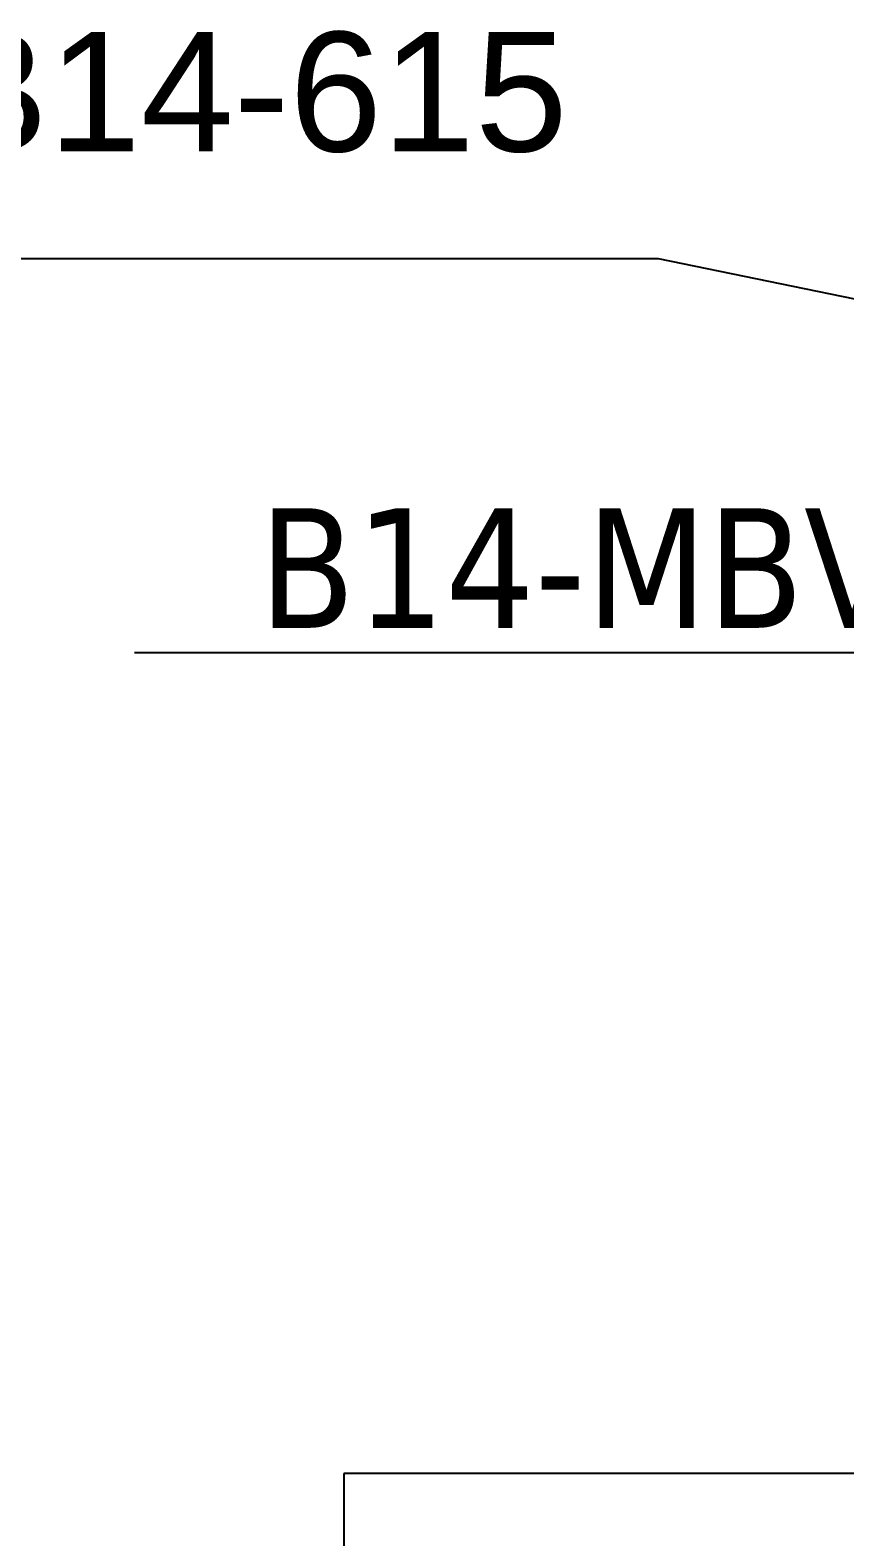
# Model space of a CAD drawing. Header units: millimetres. Extents: x 25096 to 30217, y 6541 to 10165.
# Drawn here: x 28440.5 to 28516.7, y 9401.7 to 9542.5 of the extents above; entities that cross this region are included whole.
import ezdxf

# ---------------------------------------------------------------- set-up
doc = ezdxf.new("R2010")
doc.units = ezdxf.units.MM
doc.dimstyles.new('ISO-25', dxfattribs={"dimtxt": 2.5, "dimasz": 2.5, "dimexe": 1.25, "dimexo": 0.625, "dimtad": 1, "dimtxsty": 'Standard', "dimcen": 2.5, "dimadec": 0, "dimazin": 0, "dimtfac": 1, "dimtmove": 0, "dimatfit": 3, "dimfxl": 1, "dimarcsym": 0})

msp = doc.modelspace()

# ---------------------------------------------------------------- linework, layer by layer
for p, q in [((28597.74, 9407.66), (28469.85, 9407.66)), ((28469.85, 9407.66), (28469.85, 9160.01))]:
    msp.add_line(p, q)

# ---------------------------------------------------------------- texts
at = {"char_height": 11.1664, "width": 777.1843, "attachment_point": 3}
for s, insert in [('{\\fArial|b0|i0|c0|p34;PL02-P-BO-B14-615}', (28490.78, 9542.32)), ('{\\fTahoma|b0|i0|c0|p34;B14-MBV31}', (28538.64, 9497.82))]:
    msp.add_mtext(s, dxfattribs=dict(at, insert=insert))

# ---------------------------------------------------------------- leaders
at = {"linetype": 'Continuous', "lineweight": -3}
for points in [[(28591.85, 9502.14), (28499.26, 9521.12), (28344.09, 9521.12)], [(28546.05, 9432.93), (28544, 9484.32), (28450.29, 9484.32)]]:
    msp.add_leader(points, dimstyle='ISO-25', override={"dimscale": 10, "dimtad": 0}, dxfattribs=at)

doc.saveas('drawing.dxf')
